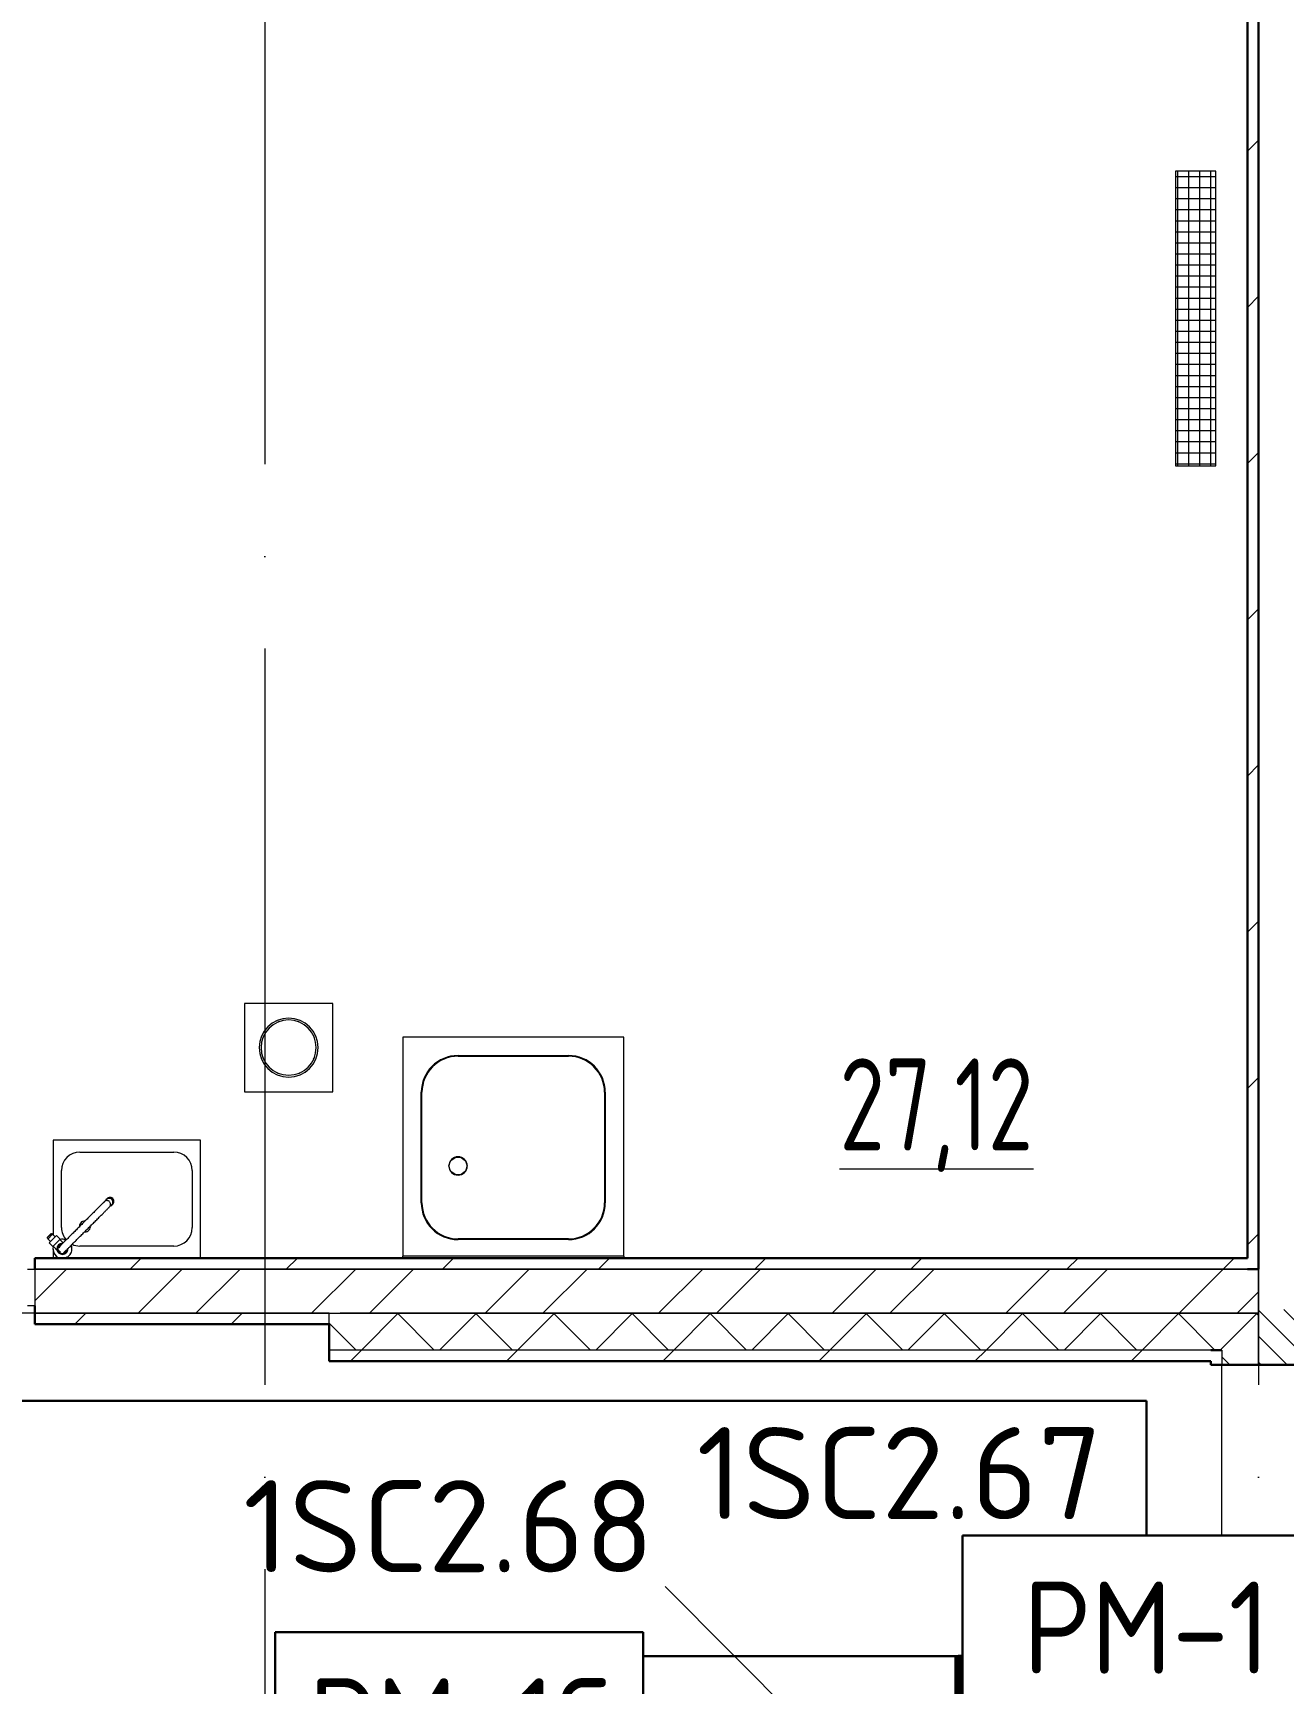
# Model space of a CAD drawing. Header units: millimetres. Extents: x -1073752 to 1436911, y -1379358 to 94781.
# Drawn here: x -1000597 to -997201, y -875578 to -871098 of the extents above; entities that cross this region are included whole.
import ezdxf
from ezdxf.enums import TextEntityAlignment as Align

# ---------------------------------------------------------------- set-up
doc = ezdxf.new("R2010")
doc.units = ezdxf.units.MM
doc.set_wipeout_variables(frame=1)
doc.linetypes.add('ADSK_Линия сетки', pattern=[25, 20, -2.5, 0, -2.5])
doc.linetypes.add('ADSK_Штриховая_ш2 п1_5', pattern=[4.5, 3, -1.5])
for name, color, linetype, lineweight in [('RC-Прочее_оборудование', 1, 'Continuous', 30), ('Двери', 252, 'Continuous', 9), ('лс', 5, 'Continuous', 30), ('Марки помещений', 7, 'Continuous', 20), ('Обобщенные модели', 252, 'Continuous', 18), ('Оборудование', 7, 'Continuous', 18), ('Оси', 252, 'Continuous', 9), ('Сантехника', 252, 'Continuous', 9), ('Стены внутренние', 7, 'Continuous', 18), ('Стены наружные', 7, 'Continuous', 18), ('Стены штриховка', 7, 'Continuous', 9)]:
    doc.layers.add(name, color=color, linetype=linetype, lineweight=lineweight)
doc.styles.add('GOST Common_3', font='', dxfattribs={"height": 3.5})
doc.styles.add('ICOCPEUR', font='isocpeur.ttf', dxfattribs={"height": 250})
doc.styles.add('ISOCPEUR', font='isocpeur.ttf', dxfattribs={"height": 250})
doc.styles.add('RubezhCAD', font='isocpeur.ttf')
doc.styles.get("Standard").update_dxf_attribs({"font": 'arial.ttf'})
doc.styles.get('GOST Common_3').set_extended_font_data('GOST 2.304 type A')

# ---------------------------------------------------------------- blocks, each defined once
blk = doc.blocks.new('1 этаж')
at = {"layer": 'Двери', "lineweight": 18, "true_color": 0x636466}
h = blk.add_hatch(dxfattribs=at)
h.set_pattern_fill('FP_2', color=251, angle=-90, style=0, pattern_type=2)
h.set_pattern_definition([(315, (-4580.8, 22276.27), (35.3553, 35.3553), [])])
h.paths.add_polyline_path([(-4855.8, 21391.3), (-4305.8, 21391.3), (-4305.8, 21541.3), (-4855.8, 21541.3)])
h.paths.add_polyline_path([(-4855.8, 22761.3), (-4305.8, 22761.3), (-4305.8, 22911.3), (-4855.8, 22911.3)])
at = {"layer": 'Оборудование', "lineweight": 9, "true_color": 0x636466}
h = blk.add_hatch(dxfattribs=at)
h.set_pattern_fill('FP_38', color=251, angle=90, style=0, pattern_type=2)
h.set_pattern_definition([(270, (-5026.697, 25602.598), (30, 3e-15), []), (2e-15, (-5026.697, 25602.598), (-8e-15, 30), [])])
h.paths.add_polyline_path([(-5058.1, 25202.6), (-4971.7, 25202.6), (-4971.7, 26002.6), (-5081.7, 26002.6), (-5081.7, 25202.6)])
at = {"layer": 'Двери', "color": 251, "true_color": 0x636466}
for p, q in [((-8200.8, 23021.3), (-8180.8, 23021.3)), ((-8180.8, 23021.3), (-8180.8, 22921.3)), ((-8180.8, 22921.3), (-8200.8, 22921.3))]:
    blk.add_line(p, q, dxfattribs=at)
at = {"layer": 'Двери', "color": 251, "linetype": 'ADSK_Штриховая_ш2 п1_5', "true_color": 0x636466}
for p, q in [((-4855.8, 22911.3), (-4855.8, 22761.3)), ((-4855.8, 22761.3), (-4305.8, 22761.3))]:
    blk.add_line(p, q, dxfattribs=at)
at = {"layer": 'Обобщенные модели', "color": 251, "lineweight": 9, "true_color": 0x636466}
for p, q in [((-7055.8, 23301.3), (-7051.2, 23315.4)), ((-7051.2, 23287.2), (-7055.8, 23301.3)), ((-7050.4, 23316.4), (-7039, 23324.7)), ((-7038.2, 23325), (-7023.4, 23325)), ((-7022.6, 23324.7), (-7011.2, 23316.4)), ((-7010.4, 23315.4), (-7005.8, 23301.3)), ((-7005.8, 23301.3), (-7010.4, 23287.2)), ((-7039, 23277.8), (-7050.4, 23286.1)), ((-7023.4, 23277.5), (-7038.2, 23277.5)), ((-7011.2, 23286.1), (-7022.6, 23277.8))]:
    blk.add_line(p, q, dxfattribs=at)
for start, end in [(75, 81.9745), (75, 81.9745), (75, 81.9745), (8.0255, 14.4729), (8.0255, 14.4729), (8.0255, 14.4729), (188.0255, 195), (188.0255, 195), (188.0255, 195), (221.1897, 228.8103), (221.1897, 228.8103), (221.1897, 228.8103), (255, 261.9745), (255, 261.9745), (255, 261.9745), (294.6648, 300), (294.6648, 300), (294.6648, 300), (330, 335.3352), (330, 335.3352), (330, 335.3352)]:
    blk.add_arc((-8105.8, 23076.3), 25, start, end, dxfattribs=at)
at = {"layer": 'Оборудование', "color": 251, "true_color": 0x636466}
for p, q in [((-5081.7, 26002.6), (-5081.7, 25202.6)), ((-4971.7, 26002.6), (-5081.7, 26002.6)), ((-4971.7, 25202.6), (-4971.7, 26002.6)), ((-5081.7, 25202.6), (-4971.7, 25202.6)), ((-5810.8, 21501.3), (-6468.4, 22158.9))]:
    blk.add_line(p, q, dxfattribs=at)
at = {"layer": 'Оси', "color": 251, "linetype": 'ADSK_Линия сетки', "ltscale": 100, "true_color": 0x636466}
for p, q in [((-7555.8, 32206.9), (-7555.8, 10956.3)), ((-4855.8, 32206.9), (-4855.8, 10956.3))]:
    blk.add_line(p, q, dxfattribs=at)
at = {"layer": 'Сантехника', "color": 251, "true_color": 0x636466}
for p, q in [((-7371.2, 23742.8), (-7611.2, 23742.8)), ((-7611.2, 23742.8), (-7611.2, 23502.8)), ((-7371.2, 23502.8), (-7371.2, 23742.8)), ((-6580.8, 23651.3), (-7180.8, 23651.3)), ((-7180.8, 23651.3), (-7180.8, 23056.3)), ((-6580.8, 23056.3), (-6580.8, 23651.3)), ((-7030.8, 23601.3), (-6730.8, 23601.3)), ((-7030.8, 23599.3), (-6730.8, 23599.3)), ((-7611.2, 23502.8), (-7371.2, 23502.8)), ((-7130.8, 23201.3), (-7130.8, 23501.3)), ((-7128.8, 23201.3), (-7128.8, 23501.3)), ((-6632.8, 23501.3), (-6632.8, 23201.3)), ((-6630.8, 23501.3), (-6630.8, 23201.3)), ((-7730.8, 23371.3), (-8130.8, 23371.3)), ((-8130.8, 23371.3), (-8130.8, 23112.2)), ((-7730.8, 23051.3), (-7730.8, 23371.3)), ((-8058.3, 23338.8), (-7803.3, 23338.8)), ((-8108.3, 23133.8), (-8108.3, 23288.8)), ((-7753.3, 23288.8), (-7753.3, 23133.8)), ((-7985.7, 23210.5), (-7991.8, 23204.4)), ((-7984.4, 23213.1), (-7986.2, 23211.2)), ((-7977.7, 23190.2), (-7971.6, 23196.4)), ((-7970.8, 23195.8), (-7969, 23197.7)), ((-8147.7, 23106.8), (-8136.4, 23118.2)), ((-8146.8, 23105.9), (-8147.7, 23106.8)), ((-8135.7, 23117.5), (-8147, 23106.1)), ((-8144.7, 23103.9), (-8147, 23106.1)), ((-8145.4, 23103.2), (-8144.6, 23104)), ((-8145.4, 23103.2), (-8138.3, 23096.1)), ((-8133.4, 23115.2), (-8144.7, 23103.9)), ((-8141.8, 23092.5), (-8131.9, 23102.4)), ((-8141.8, 23092.5), (-8131.9, 23082.6)), ((-8136.4, 23118.2), (-8135.5, 23117.3)), ((-8135.7, 23117.5), (-8133.4, 23115.2)), ((-8133.6, 23115), (-8132.7, 23115.9)), ((-8125.6, 23108.7), (-8132.7, 23115.9)), ((-8131.9, 23102.4), (-8122, 23112.3)), ((-8131.9, 23082.6), (-8122, 23092.5)), ((-8131.2, 23083.3), (-8118.4, 23070.4)), ((-8130.8, 23075.8), (-8130.8, 23051.3)), ((-8112.1, 23102.4), (-8122, 23112.3)), ((-8122, 23092.5), (-8112.1, 23102.4)), ((-8103.6, 23092.5), (-8112.8, 23101.7)), ((-7803.3, 23083.8), (-8058.3, 23083.8)), ((-6730.8, 23103.3), (-7030.8, 23103.3)), ((-6730.8, 23101.3), (-7030.8, 23101.3)), ((-6580.8, 23056.3), (-7180.8, 23056.3)), ((-7180.8, 23051.3), (-7180.8, 23056.3)), ((-6580.8, 23056.3), (-6580.8, 23051.3))]:
    blk.add_line(p, q, dxfattribs=at)
at = {"layer": 'Сантехника', "color": 251, "true_color": 0x636466, "flags": 128}
for points in [[(-7991.8, 23204.4), (-7992.3, 23204), (-7992.8, 23203.4), (-7993.4, 23202.8), (-7994.1, 23202.1), (-7994.9, 23201.3), (-7995.8, 23200.4), (-7996.8, 23199.4), (-7997.8, 23198.4), (-7999, 23197.2), (-8000.2, 23196), (-8001.6, 23194.6), (-8003, 23193.2), (-8004.5, 23191.8), (-8006, 23190.2), (-8007.6, 23188.6), (-8009.3, 23186.9), (-8011.1, 23185.1), (-8013, 23183.3), (-8014.9, 23181.4), (-8016.8, 23179.4), (-8018.8, 23177.4), (-8020.9, 23175.3), (-8023, 23173.2), (-8025.2, 23171), (-8027.4, 23168.8), (-8029.6, 23166.6), (-8031.9, 23164.3), (-8034.2, 23162), (-8036.6, 23159.6), (-8038.9, 23157.3), (-8041.3, 23154.9), (-8043.7, 23152.5), (-8046.2, 23150.1), (-8048.6, 23147.6), (-8051, 23145.2), (-8053.5, 23142.8), (-8055.9, 23140.3), (-8058.3, 23137.9), (-8060.7, 23135.5), (-8063.1, 23133.1), (-8065.5, 23130.7), (-8067.9, 23128.3), (-8070.2, 23126), (-8072.5, 23123.7), (-8074.8, 23121.4), (-8077, 23119.2), (-8079.2, 23117), (-8081.4, 23114.8), (-8083.5, 23112.7), (-8085.6, 23110.7), (-8087.6, 23108.6), (-8089.5, 23106.7), (-8091.4, 23104.8), (-8093.2, 23103), (-8095, 23101.2), (-8096.7, 23099.5), (-8098.3, 23097.9), (-8099.8, 23096.4), (-8101.3, 23094.9), (-8102.7, 23093.5), (-8104, 23092.2), (-8105.2, 23091), (-8106.4, 23089.9), (-8107.4, 23088.8), (-8108.4, 23087.8), (-8109.2, 23087), (-8110, 23086.2), (-8110.7, 23085.5), (-8111.3, 23084.9), (-8111.8, 23084.4), (-8112.2, 23084), (-8112.5, 23083.7), (-8112.7, 23083.5), (-8112.9, 23083.4), (-8112.9, 23083.3)], [(-8098.7, 23069.2), (-8098.7, 23069.2), (-8098.5, 23069.4), (-8098.3, 23069.6), (-8098, 23070), (-8097.5, 23070.4), (-8097, 23070.9), (-8096.4, 23071.6), (-8095.6, 23072.3), (-8094.8, 23073.1), (-8093.9, 23074), (-8092.9, 23075), (-8091.9, 23076.1), (-8090.7, 23077.2), (-8089.4, 23078.5), (-8088.1, 23079.8), (-8086.7, 23081.2), (-8085.2, 23082.7), (-8083.6, 23084.3), (-8082, 23086), (-8080.3, 23087.7), (-8078.5, 23089.4), (-8076.6, 23091.3), (-8074.7, 23093.2), (-8072.8, 23095.2), (-8070.7, 23097.2), (-8068.7, 23099.3), (-8066.5, 23101.4), (-8064.4, 23103.6), (-8062.2, 23105.8), (-8059.9, 23108), (-8057.6, 23110.3), (-8055.3, 23112.6), (-8053, 23115), (-8050.6, 23117.3), (-8048.2, 23119.7), (-8045.8, 23122.1), (-8043.4, 23124.6), (-8040.9, 23127), (-8038.5, 23129.4), (-8036.1, 23131.9), (-8033.6, 23134.3), (-8031.2, 23136.7), (-8028.8, 23139.1), (-8026.4, 23141.5), (-8024, 23143.9), (-8021.7, 23146.3), (-8019.3, 23148.6), (-8017, 23150.9), (-8014.7, 23153.2), (-8012.5, 23155.4), (-8010.3, 23157.6), (-8008.2, 23159.8), (-8006.1, 23161.9), (-8004, 23163.9), (-8002, 23165.9), (-8000.1, 23167.8), (-7998.2, 23169.7), (-7996.4, 23171.5), (-7994.6, 23173.3), (-7993, 23175), (-7991.3, 23176.6), (-7989.8, 23178.1), (-7988.4, 23179.6), (-7987, 23181), (-7985.7, 23182.2), (-7984.5, 23183.5), (-7983.3, 23184.6), (-7982.3, 23185.6), (-7981.3, 23186.6), (-7980.5, 23187.4), (-7979.7, 23188.2), (-7979, 23188.9), (-7978.5, 23189.5), (-7978, 23190), (-7977.7, 23190.2)]]:
    blk.add_lwpolyline(points, dxfattribs=at)
at = {"layer": 'Сантехника', "color": 251, "true_color": 0x636466}
for centre, radius, start, end in [((-7491.2, 23622.8), 80, 0, 180), ((-7491.2, 23622.8), 75, 0, 180), ((-7491.2, 23622.8), 75, 109.9712, 115.0288), ((-7491.2, 23622.8), 75, 64.9712, 70.0288), ((-7491.2, 23622.8), 80, 180, 0), ((-7491.2, 23622.8), 75, 180, 0), ((-7491.2, 23622.8), 75, 154.9712, 160.0288), ((-7491.2, 23622.8), 75, 19.9712, 25.0288), ((-7491.2, 23622.8), 75, 199.9712, 205.0288), ((-7491.2, 23622.8), 75, 334.9712, 340.0288), ((-7030.8, 23501.3), 100, 90, 180), ((-7030.8, 23501.3), 98, 90, 180), ((-6730.8, 23501.3), 100, 0, 90), ((-6730.8, 23501.3), 98, 0, 90), ((-7491.2, 23622.8), 75, 244.9712, 250.0288), ((-7491.2, 23622.8), 75, 289.9712, 295.0288), ((-8058.3, 23288.8), 50, 90, 180), ((-7803.3, 23288.8), 50, 0, 90), ((-7030.8, 23301.3), 25, 0, 180), ((-7030.8, 23301.3), 25, 180, 0), ((-7030.8, 23201.3), 100, 180, 270), ((-7030.8, 23201.3), 98, 180, 270), ((-6730.8, 23201.3), 100, 270, 0), ((-6730.8, 23201.3), 98, 270, 0), ((-8058.3, 23133.8), 50, 180, 221.8058), ((-8044.9, 23137.2), 15, 90, 187.3859), ((-8044.9, 23137.2), 15, 262.6148, 270), ((-8044.9, 23137.2), 15, 82.2804, 90), ((-8044.9, 23137.2), 15, 270, 7.7177), ((-7803.3, 23133.8), 50, 270, 0), ((-8105.8, 23076.3), 26, 165.6234, 268.713), ((-8105.8, 23076.3), 15, 135, 315), ((-8105.8, 23076.3), 12.5, 135, 315), ((-8105.8, 23076.3), 15, 90, 135), ((-8105.8, 23076.3), 10, 123.5196, 165), ((-8105.8, 23076.3), 12.5, 102.9283, 135), ((-8105.8, 23076.3), 26, 68.0827, 104.3766), ((-8105.8, 23076.3), 15, 315, 0), ((-8105.8, 23076.3), 26, 315, 21.9173), ((-8058.3, 23133.8), 50, 244.8556, 270), ((-8105.8, 23076.3), 10, 210, 225), ((-8105.8, 23076.3), 10, 225, 240), ((-8105.8, 23076.3), 10, 285, 326.4804), ((-8105.8, 23076.3), 26, 282.5447, 315), ((-8105.8, 23076.3), 12.5, 315, 347.0717)]:
    blk.add_arc(centre, radius, start, end, dxfattribs=at)
for centre, major_axis, start_param, end_param in [((-7978.5, 23203.5), (-7.7, 7.7), 5.513272, 6.680258), ((-7978.6, 23203.4), (-7.07, 7.07), 5.517864, 6.477608), ((-7976.7, 23205.4), (-7.7, 7.7), 4.712389, 6.673869), ((-7978.6, 23203.4), (-7.07, 7.07), 4.974188, 5.497787), ((-7978.6, 23203.4), (-7.07, 7.07), 4.712389, 4.954111), ((-7978.5, 23203.5), (-7.7, 7.7), 4.712389, 4.975198), ((-7976.7, 23205.4), (-7.7, 7.7), 2.750806, 4.712389), ((-7978.6, 23203.4), (-7.07, 7.07), 4.470667, 4.712389), ((-7978.5, 23203.5), (-7.7, 7.7), 4.449578, 4.712389), ((-7978.5, 23203.5), (-7.7, 7.7), 2.744374, 3.91149), ((-7978.6, 23203.4), (-7.07, 7.07), 2.94697, 3.906913), ((-7978.6, 23203.4), (-7.07, 7.07), 3.926991, 4.45059)]:
    blk.add_ellipse(centre, major_axis=major_axis, ratio=0.971547, start_param=start_param, end_param=end_param, dxfattribs=at)
for points, knots in [([(-7977.8, 23204.2), (-7978.7, 23205.1), (-7980.6, 23206.4), (-7984, 23207.4), (-7987.5, 23207.1), (-7990.6, 23205.6), (-7992.7, 23203.6), (-7993.5, 23202.1), (-7993.8, 23201.6)], [-1, -1, -1, -1, -0.8888889, -0.7777778, -0.6666667, -0.5555556, -0.4444444, -0.3898544, -0.3898544, -0.3898544, -0.3898544]), ([(-7980.5, 23188.3), (-7980, 23188.5), (-7978.5, 23189.4), (-7976.4, 23191.4), (-7975, 23194.6), (-7974.7, 23198.1), (-7975.6, 23201.5), (-7977, 23203.4), (-7977.8, 23204.2)], [-0.6102501, -0.6102501, -0.6102501, -0.6102501, -0.5555556, -0.4444444, -0.3333333, -0.2222222, -0.1111111, 0, 0, 0, 0])]:
    blk.add_open_spline(points, degree=3, knots=knots, dxfattribs=at)
at = {"layer": 'Стены внутренние', "color": 251, "lineweight": 30, "true_color": 0x636466}
for p, q in [((-4855.8, 26856.3), (-4855.8, 23021.3)), ((-4985.8, 22801.3), (-4955.8, 22801.3)), ((-4955.8, 22761.3), (-4305.8, 22761.3))]:
    blk.add_line(p, q, dxfattribs=at)
at = {"layer": 'Стены внутренние', "color": 251, "linetype": 'Continuous', "lineweight": 9, "true_color": 0x636466}
for p, q in [((-7293.2, 22801.3), (-7193.2, 22901.3)), ((-7095.4, 22801.3), (-7195.4, 22901.3)), ((-7081.1, 22801.3), (-6981.1, 22901.3)), ((-6883.3, 22801.3), (-6983.3, 22901.3)), ((-6869, 22801.3), (-6769, 22901.3)), ((-6671.1, 22801.3), (-6771.1, 22901.3)), ((-6656.8, 22801.3), (-6556.8, 22901.3)), ((-6459, 22801.3), (-6559, 22901.3)), ((-6444.7, 22801.3), (-6344.7, 22901.3)), ((-6246.9, 22801.3), (-6346.9, 22901.3)), ((-6232.6, 22801.3), (-6132.6, 22901.3)), ((-6034.7, 22801.3), (-6134.7, 22901.3)), ((-6020.4, 22801.3), (-5920.4, 22901.3)), ((-5822.6, 22801.3), (-5922.6, 22901.3)), ((-5808.3, 22801.3), (-5708.3, 22901.3)), ((-5610.5, 22801.3), (-5710.5, 22901.3)), ((-5596.2, 22801.3), (-5496.2, 22901.3)), ((-5398.3, 22801.3), (-5498.3, 22901.3)), ((-5384, 22801.3), (-5284, 22901.3)), ((-5186.2, 22801.3), (-5286.2, 22901.3)), ((-5171.9, 22801.3), (-5071.9, 22901.3)), ((-4974.1, 22801.3), (-5074.1, 22901.3)), ((-4959.8, 22801.3), (-4859.8, 22901.3)), ((-4855.8, 22895.1), (-4861.9, 22901.3)), ((-7307.5, 22801.3), (-7380.8, 22874.6)), ((-4934.1, 22761.3), (-4955.8, 22783))]:
    blk.add_line(p, q, dxfattribs=at)
at = {"layer": 'Стены внутренние', "color": 251, "true_color": 0x636466}
for p, q in [((-4855.8, 22761.3), (-4855.8, 22901.3)), ((-4955.8, 21541.3), (-4955.8, 22761.3))]:
    blk.add_line(p, q, dxfattribs=at)
at = {"layer": 'Стены наружные', "color": 251, "lineweight": 30, "true_color": 0x636466}
for p, q in [((-4885.8, 26826.3), (-4885.8, 23051.3)), ((-4885.8, 23051.3), (-8180.8, 23051.3)), ((-8180.8, 23051.3), (-8180.8, 23021.3)), ((-4885.8, 23021.3), (-4855.8, 23021.3)), ((-8180.8, 22921.3), (-8180.8, 22901.3)), ((-8180.8, 22901.3), (-8180.8, 22871.3)), ((-8180.8, 22871.3), (-7380.8, 22871.3)), ((-7380.8, 22871.3), (-7380.8, 22771.3)), ((-7380.8, 22771.3), (-4985.8, 22771.3)), ((-4985.8, 22771.3), (-4985.8, 22761.3)), ((-4985.8, 22761.3), (-4955.8, 22761.3))]:
    blk.add_line(p, q, dxfattribs=at)
at = {"layer": 'Стены наружные', "color": 251, "linetype": 'Continuous', "lineweight": 9, "true_color": 0x636466}
for p, q in [((-4885.8, 26057.2), (-4855.8, 26087.2)), ((-4885.8, 25633), (-4855.8, 25663)), ((-4885.8, 25208.7), (-4855.8, 25238.7)), ((-4885.8, 24784.4), (-4855.8, 24814.4)), ((-4885.8, 24360.2), (-4855.8, 24390.2)), ((-4885.8, 23935.9), (-4855.8, 23965.9)), ((-4885.8, 23511.6), (-4855.8, 23541.6)), ((-4885.8, 23087.4), (-4855.8, 23117.4)), ((-7921.8, 23021.3), (-7891.8, 23051.3)), ((-7497.5, 23021.3), (-7467.5, 23051.3)), ((-7073.2, 23021.3), (-7043.2, 23051.3)), ((-6649, 23021.3), (-6619, 23051.3)), ((-6224.7, 23021.3), (-6194.7, 23051.3)), ((-5800.4, 23021.3), (-5770.4, 23051.3)), ((-5376.2, 23021.3), (-5346.2, 23051.3)), ((-4951.9, 23021.3), (-4921.9, 23051.3)), ((-8180.8, 22934.9), (-8094.5, 23021.3)), ((-7900.2, 22901.3), (-7780.2, 23021.3)), ((-7743, 22901.3), (-7623, 23021.3)), ((-7428.7, 22901.3), (-7308.7, 23021.3)), ((-7271.5, 22901.3), (-7151.5, 23021.3)), ((-6957.2, 22901.3), (-6837.2, 23021.3)), ((-6800.1, 22901.3), (-6680.1, 23021.3)), ((-6485.8, 22901.3), (-6365.8, 23021.3)), ((-6328.6, 22901.3), (-6208.6, 23021.3)), ((-6014.3, 22901.3), (-5894.3, 23021.3)), ((-5857.2, 22901.3), (-5737.2, 23021.3)), ((-5542.8, 22901.3), (-5422.8, 23021.3)), ((-5385.7, 22901.3), (-5265.7, 23021.3)), ((-5071.4, 22901.3), (-4951.4, 23021.3)), ((-4914.2, 22901.3), (-4855.8, 22959.7)), ((-8071.8, 22871.3), (-8041.8, 22901.3)), ((-7647.5, 22871.3), (-7617.5, 22901.3)), ((-7323.2, 22771.3), (-7293.2, 22801.3)), ((-6899, 22771.3), (-6869, 22801.3)), ((-6474.7, 22771.3), (-6444.7, 22801.3)), ((-6050.4, 22771.3), (-6020.4, 22801.3)), ((-5626.2, 22771.3), (-5596.2, 22801.3)), ((-5201.9, 22771.3), (-5171.9, 22801.3))]:
    blk.add_line(p, q, dxfattribs=at)
at = {"layer": 'Стены наружные', "color": 251, "true_color": 0x636466}
for p, q in [((-4855.8, 22901.3), (-4855.8, 23021.3)), ((-8180.8, 22901.3), (-9430.8, 22901.3))]:
    blk.add_line(p, q, dxfattribs=at)
at = {"layer": 'Стены штриховка', "color": 251, "true_color": 0x636466}
for p, q in [((-4885.8, 23021.3), (-8180.8, 23021.3)), ((-8180.8, 23021.3), (-4885.8, 23021.3)), ((-8180.8, 22901.3), (-4855.8, 22901.3)), ((-7380.8, 22901.3), (-8180.8, 22901.3)), ((-7380.8, 22871.3), (-7380.8, 22901.3)), ((-4855.8, 22901.3), (-7350.8, 22901.3)), ((-4985.8, 22801.3), (-7380.8, 22801.3)), ((-4955.8, 22801.3), (-4955.8, 22761.3))]:
    blk.add_line(p, q, dxfattribs=at)
at = {"layer": 'Марки помещений', "color": 251, "true_color": 0x636466, "style": 'GOST Common_3', "width": 0.9}
for s, p in [('%%U27,12', (-5994.6, 23343.4)), ('%%U5,91', (-5699.4, 21723.9))]:
    blk.add_text(s, height=250, dxfattribs=at).set_placement(p)
blk = doc.blocks.new('РМ1')
at = {"layer": 'RC-Прочее_оборудование'}
blk.add_point((0, 0), dxfattribs=at)
blk.add_attdef('PSTN', text='', height=2.5, dxfattribs=at).set_placement((5.721, 2.541), align=Align.BOTTOM_CENTER)
blk.add_wipeout([(4.999, 2.501), (4.999, -2.501), (-4.999, -2.501), (-4.999, 2.501)]).dxf.layer = 'RC-Прочее_оборудование'
blk.add_wipeout([(-4.999, -2.501), (-4.999, 2.501), (4.999, 2.501), (4.999, -2.501)]).dxf.layer = 'RC-Прочее_оборудование'
for p, q in [((-4.999, 2.501), (4.999, 2.501)), ((-4.999, -2.501), (-4.999, 2.501)), ((-4.999, 2.501), (-4.999, 2.501)), ((4.999, 2.501), (4.999, -2.501)), ((4.999, -2.501), (-4.999, -2.501))]:
    blk.add_line(p, q, dxfattribs=at)
at = {"layer": 'RC-Прочее_оборудование', "ltscale": 100, "style": 'ISOCPEUR', "width": 0.9}
blk.add_text('РМ-1', height=2.5, dxfattribs=at).set_placement((0.001, -0.001), align=Align.MIDDLE)
blk = doc.blocks.new('РМ-1С')
at = {"layer": 'RC-Прочее_оборудование'}
blk.add_point((0, 0), dxfattribs=at)
blk.add_attdef('PSTN', text='', height=2.5, dxfattribs=at).set_placement((5.515, 2.595), align=Align.BOTTOM_CENTER)
blk.add_wipeout([(4.999, 2.501), (4.999, -2.501), (-4.999, -2.501), (-4.999, 2.501)]).dxf.layer = 'RC-Прочее_оборудование'
blk.add_wipeout([(-4.999, -2.501), (-4.999, 2.501), (4.999, 2.501), (4.999, -2.501)]).dxf.layer = 'RC-Прочее_оборудование'
for p, q in [((-4.999, 2.501), (4.999, 2.501)), ((-4.999, -2.501), (-4.999, 2.501)), ((4.999, 2.501), (4.999, -2.501)), ((4.999, -2.501), (-4.999, -2.501))]:
    blk.add_line(p, q, dxfattribs=at)
at = {"layer": 'RC-Прочее_оборудование', "ltscale": 100, "style": 'ISOCPEUR', "width": 0.9}
blk.add_text('РМ-1С', height=2.5, dxfattribs=at).set_placement((0.001, -0.001), align=Align.MIDDLE)

msp = doc.modelspace()

# ---------------------------------------------------------------- linework, layer by layer
at = {"layer": 'лс'}
msp.add_line((-997572, -874812.1), (-1002455, -874812.1), dxfattribs=at)
at = {"layer": 'лс', "color": 5}
for p, q in [((-997572, -875177.7), (-997572, -874812.1)), ((-998938.9, -875505.4), (-998072, -875505.4))]:
    msp.add_line(p, q, dxfattribs=at)

# ---------------------------------------------------------------- block references
msp.add_blockref('1 этаж', (-992411.4, -897475.7))

# ---------------------------------------------------------------- next in the draw order: block references
ref = msp.add_blockref('РМ1', (-997572, -875427.8), dxfattribs=dict(xscale=100, yscale=100, zscale=100))
ref.add_attrib('PSTN', '1SC2.67', dxfattribs={"layer": 'RC-Прочее_оборудование', "color": 0, "height": 250, "style": 'RubezhCAD'}).set_placement((-998242.8, -874883.5), align=Align.TOP_CENTER)
at = {"lineweight": 9}
ref = msp.add_blockref('РМ-1С', (-999438.8, -875690.1), dxfattribs=dict(at, xscale=100, yscale=100, zscale=100))
ref.add_attrib('PSTN', '1SC2.68', dxfattribs={"layer": 'RC-Прочее_оборудование', "color": 0, "height": 250, "style": 'ICOCPEUR'}).set_placement((-999468, -875352.7), align=Align.BOTTOM_CENTER)

doc.saveas('drawing.dxf')
